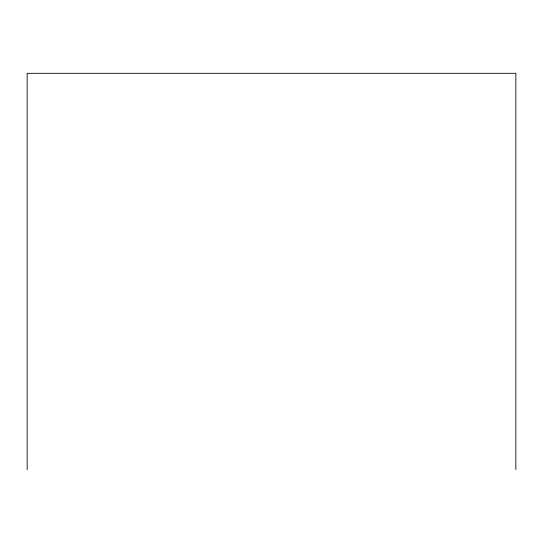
<?xml version="1.0" encoding="UTF-8"?>
<svg xmlns="http://www.w3.org/2000/svg" width="543" height="543" viewBox="0 0 543 543"><rect width="100%" height="100%" fill="white"/><g stroke="black" fill="none" stroke-linecap="round" stroke-linejoin="round"><path stroke-width="0.81" d="M515.85 469.688L515.85 73.312L27.15 73.312L27.15 469.688"/></g></svg>
